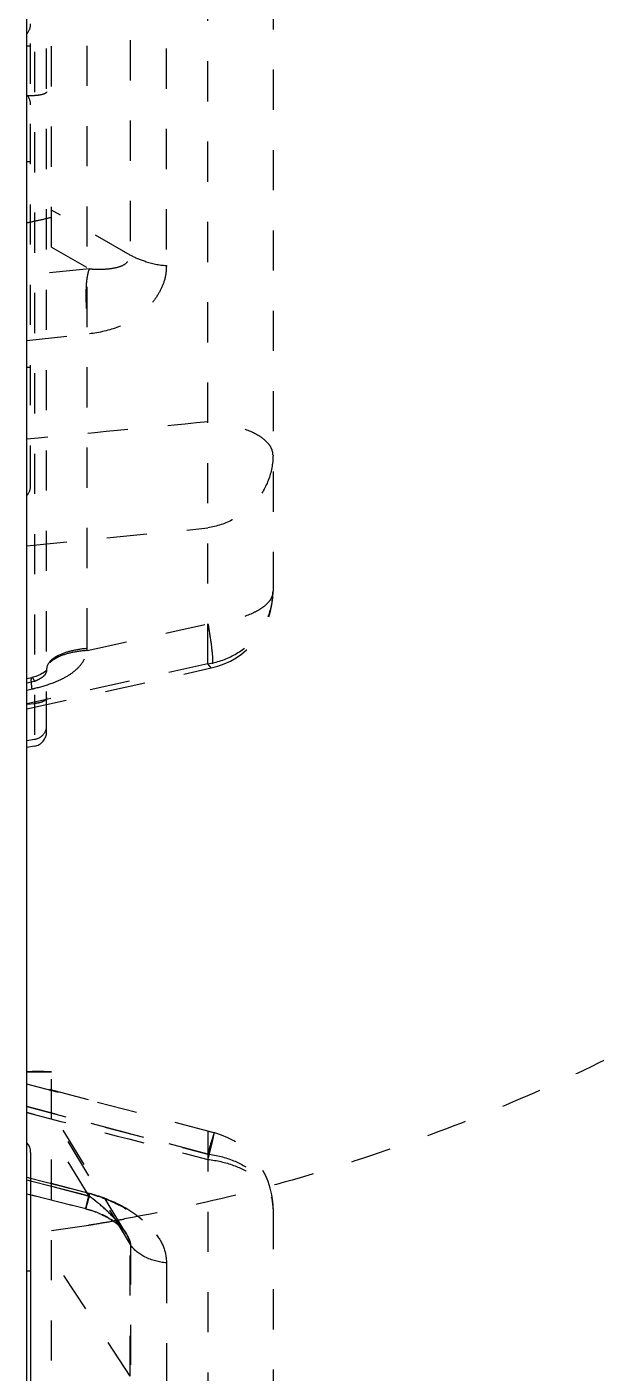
# Model space of a CAD drawing. Header units: millimetres. Extents: x 1540 to 3369, y -3458 to 1222.
# Drawn here: x 2584.7 to 2607.8, y -525.4 to -470.7 of the extents above; entities that cross this region are included whole.
import ezdxf

# ---------------------------------------------------------------- set-up
doc = ezdxf.new("R2010")
doc.units = ezdxf.units.MM
doc.header["$LTSCALE"] = 16.335
doc.linetypes.add('HIDDEN', pattern=[0.2, 0.1, -0.1])
doc.layers.add('21', color=7, linetype='CONTINUOUS')

msp = doc.modelspace()

# ---------------------------------------------------------------- linework, layer by layer
at = {"layer": '21', "color": 7, "linetype": 'Continuous'}
for p, q in [((2584.662, -635.737), (2584.662, -215.737)), ((2584.812, -516.429), (2584.812, -530.985)), ((2584.662, -521.232), (2584.812, -521.232))]:
    msp.add_line(p, q, dxfattribs=at)
at = {"layer": '21', "color": 8, "linetype": 'HIDDEN'}
for p, q in [((2584.812, -489.319), (2584.812, -455.989)), ((2592.018, -496.567), (2592.018, -459.647)), ((2594.662, -462.608), (2594.662, -493.606)), ((2585.662, -479.625), (2585.662, -464.46)), ((2584.966, -468.418), (2584.966, -499.913)), ((2587.115, -495.94), (2587.115, -468.498)), ((2585.462, -499.322), (2585.462, -468.996)), ((2584.662, -471.442), (2584.812, -471.442)), ((2584.662, -476.142), (2584.812, -476.142)), ((2588.862, -479.944), (2585.662, -478.117)), ((2585.662, -479.625), (2587.2, -480.502)), ((2587.2, -480.502), (2584.662, -480.759)), ((2584.662, -483.414), (2587.2, -483.152)), ((2584.812, -484.516), (2584.662, -484.516)), ((2584.662, -491.768), (2592.018, -491.038)), ((2592.018, -496.567), (2584.662, -498.193)), ((2584.662, -498.386), (2592.153, -496.731)), ((2592.153, -496.731), (2592.018, -496.567)), ((2584.662, -497.16), (2584.862, -497.113)), ((2584.966, -497.281), (2584.662, -497.351)), ((2584.862, -497.113), (2584.863, -497.113)), ((2584.662, -497.631), (2584.872, -497.584)), ((2584.662, -498.2), (2584.966, -498.178)), ((2584.662, -499.679), (2584.966, -499.631)), ((2584.966, -499.913), (2584.662, -499.967)), ((2585.662, -528.153), (2585.662, -513.143)), ((2587.16, -514.291), (2584.662, -513.628)), ((2592.272, -515.624), (2584.662, -513.65)), ((2584.662, -514.563), (2592.018, -516.492)), ((2585.023, -514.658), (2584.662, -514.563)), ((2584.961, -514.882), (2584.662, -514.804)), ((2585.639, -514.819), (2585.023, -514.658)), ((2585.871, -514.88), (2585.639, -514.819)), ((2588.682, -519.708), (2585.662, -514.732)), ((2588.875, -520.164), (2585.662, -514.872)), ((2592.018, -516.492), (2585.871, -514.88)), ((2587.191, -518.197), (2585.662, -515.677)), ((2592.018, -515.569), (2592.018, -551.724)), ((2592.272, -515.625), (2592.272, -515.625)), ((2587.191, -518.088), (2584.662, -517.427)), ((2584.662, -517.427), (2584.812, -517.466)), ((2587.202, -518.2), (2584.662, -517.541)), ((2584.662, -517.541), (2584.802, -517.577)), ((2584.802, -517.577), (2585.662, -517.801)), ((2584.812, -517.466), (2587.202, -518.091)), ((2584.662, -518.114), (2584.949, -518.181)), ((2584.662, -518.114), (2585.036, -518.204)), ((2584.949, -518.181), (2586.49, -518.57)), ((2585.662, -517.801), (2587.191, -518.197)), ((2586.408, -518.542), (2587.057, -518.709)), ((2594.662, -518.72), (2594.662, -549.317)), ((2587.471, -518.842), (2587.563, -518.879)), ((2587.548, -518.883), (2587.652, -518.916)), ((2588.269, -519.192), (2588.131, -519.216)), ((2588.686, -519.715), (2588.699, -519.735)), ((2588.692, -519.711), (2588.724, -519.764)), ((2588.859, -525.514), (2585.662, -520.67)), ((2590.329, -520.916), (2590.331, -531.431))]:
    msp.add_line(p, q, dxfattribs=at)
for points in [[(2585.462, -496.78), (2585.457, -496.815), (2585.442, -496.841), (2585.374, -496.905), (2585.219, -496.999), (2585.018, -497.078), (2584.864, -497.119)], [(2587.044, -518.713), (2587.086, -518.725), (2587.187, -518.754), (2587.283, -518.785)], [(2587.056, -518.709), (2587.071, -518.713), (2587.174, -518.743), (2587.275, -518.774)], [(2587.275, -518.774), (2587.374, -518.807), (2587.471, -518.842)], [(2587.283, -518.785), (2587.375, -518.817), (2587.463, -518.849)], [(2587.627, -518.916), (2587.736, -518.954), (2587.815, -518.992), (2587.889, -519.03), (2587.959, -519.068)], [(2587.702, -518.949), (2587.772, -518.983), (2587.839, -519.016), (2587.904, -519.05)], [(2587.967, -519.085), (2588.027, -519.12), (2588.085, -519.155), (2588.14, -519.19), (2588.192, -519.226), (2588.242, -519.261), (2588.288, -519.296), (2588.332, -519.33), (2588.372, -519.364), (2588.41, -519.398), (2588.447, -519.432), (2588.482, -519.468), (2588.517, -519.504), (2588.551, -519.541), (2588.583, -519.579), (2588.614, -519.618)], [(2588.086, -519.144), (2588.143, -519.182), (2588.198, -519.219), (2588.249, -519.256), (2588.298, -519.294), (2588.344, -519.331), (2588.387, -519.368), (2588.428, -519.406), (2588.468, -519.444), (2588.506, -519.483), (2588.543, -519.523), (2588.579, -519.564), (2588.613, -519.605)], [(2588.613, -519.605), (2588.645, -519.646), (2588.673, -519.683), (2588.694, -519.714), (2588.711, -519.741), (2588.727, -519.767)], [(2588.614, -519.618), (2588.644, -519.656), (2588.668, -519.688), (2588.683, -519.711)]]:
    msp.add_lwpolyline(points, dxfattribs=at)
for centre, radius, start, end in [((6209.602, -475.002), 3620.744, 179.888371, 180.078203), ((6137.642, -475.351), 3547.319, 179.885886, 180.081116), ((2584.212, -470.545), 0.6, 318.5904, 0), ((2584.212, -473.839), 0.6, 0, 39.5983), ((2584.212, -489.319), 0.6, 318.5904, 0), ((2591.462, -493.606), 3.2, 282.4716, 0), ((2585.021, -495.94), 2.094, 357.6337, 359.9981), ((2582.718, -488.37), 9.462, 283.1583, 283.8969), ((2584.862, -499.322), 0.6, 280, 0), ((2591.462, -518.72), 3.2, 0, 80), ((2321.84, -439.04), 281.06, 344.00404, 344.12564), ((2583.129, -523.738), 6.871, 52.0191, 53.7519), ((2585.125, -525.483), 7.678, 69.5507, 74.3036), ((2582.612, -524.402), 7.712, 49.9271, 52.0262), ((2582.607, -524.431), 7.742, 46.2404, 49.9668), ((2575.57, -446.888), 73.411, 279.28479, 279.85245), ((2575.677, -447.509), 72.781, 279.963, 280.24564), ((2586.689, -522.238), 4.061, 48.9578, 51.0486), ((2575.348, -445.501), 74.816, 277.92329, 279.10128), ((2575.494, -446.427), 73.879, 279.10345, 279.28519), ((2586.908, -520.805), 2.086, 29.8495, 31.7581), ((2587.244, -520.622), 1.712, 27.5257, 30.1151), ((4439.397, -525.71), 1850.53, 179.828285, 180.151332), ((4816.946, -526.565), 2226.613, 179.854688, 180.125196)]:
    msp.add_arc(centre, radius, start, end, dxfattribs=at)
at = {"layer": '21', "color": 7, "linetype": 'Continuous'}
msp.add_arc((2584.212, -516.429), 0.6, 0, 41.4096, dxfattribs=at)
at = {"layer": '21', "color": 8, "linetype": 'HIDDEN'}
for points, knots in [([(2585.462, -473.306), (2585.462, -473.328), (2585.414, -473.379), (2585.247, -473.439), (2585.086, -473.46), (2584.966, -473.466)], [0, 0, 0, 0, 0.122568, 0.335119, 1, 1, 1, 1]), ([(2584.662, -478.635), (2584.829, -478.597), (2585.163, -478.527), (2585.495, -478.447), (2585.661, -478.408)], [0, 0, 0, 0, 0.500811, 1, 1, 1, 1]), ([(2587.2, -480.502), (2587.286, -480.513), (2587.458, -480.527), (2587.759, -480.527), (2588.091, -480.494), (2588.435, -480.43), (2588.752, -480.275), (2588.845, -480.055), (2588.862, -479.944)], [0, 0, 0, 0, 0.13555, 0.271491, 0.471018, 0.657475, 0.822958, 1, 1, 1, 1]), ([(2590.327, -480.373), (2590.329, -480.56), (2590.287, -480.927), (2590.075, -481.433), (2589.771, -481.885), (2589.25, -482.429), (2588.385, -482.927), (2587.604, -483.099), (2587.2, -483.152)], [0, 0, 0, 0, 0.12273, 0.239161, 0.357757, 0.479418, 0.732115, 1, 1, 1, 1]), ([(2588.862, -479.944), (2589.05, -480.051), (2589.528, -480.244), (2590.033, -480.354), (2590.327, -480.373)], [0, 0, 0, 0, 0.424462, 1, 1, 1, 1]), ([(2587.2, -480.502), (2587.171, -480.561), (2587.128, -480.707), (2587.068, -481.077), (2587.048, -481.647), (2587.081, -482.387), (2587.15, -482.899), (2587.2, -483.152)], [0, 0, 0, 0, 0.072753, 0.169727, 0.420675, 0.711317, 1, 1, 1, 1]), ([(2594.662, -488.077), (2594.662, -487.996), (2594.624, -487.823), (2594.469, -487.587), (2594.225, -487.372), (2593.765, -487.099), (2593.018, -486.851), (2592.369, -486.755), (2592.018, -486.728)], [0, 0, 0, 0, 0.076428, 0.162301, 0.263258, 0.381443, 0.666699, 1, 1, 1, 1]), ([(2594.662, -488.077), (2594.662, -488.426), (2594.529, -489.135), (2593.956, -490.058), (2593.087, -490.739), (2592.381, -490.978), (2592.018, -491.038)], [0, 0, 0, 0, 0.243591, 0.49069, 0.743068, 1, 1, 1, 1]), ([(2592.018, -496.567), (2592.381, -496.507), (2593.087, -496.268), (2593.956, -495.587), (2594.529, -494.664), (2594.662, -493.955), (2594.662, -493.606)], [0, 0, 0, 0, 0.256932, 0.50931, 0.756409, 1, 1, 1, 1]), ([(2594.662, -493.606), (2594.662, -493.685), (2594.624, -493.855), (2594.468, -494.086), (2594.225, -494.297), (2593.764, -494.565), (2593.018, -494.805), (2592.371, -494.91), (2592.019, -494.936)], [0, 0, 0, 0, 0.075324, 0.160395, 0.260965, 0.379019, 0.664943, 1, 1, 1, 1]), ([(2592.019, -494.936), (2592.061, -495.176), (2592.13, -495.605), (2592.19, -496.108), (2592.21, -496.419), (2592.206, -496.576), (2592.196, -496.672), (2592.169, -496.725), (2592.153, -496.728)], [0, 0, 0, 0, 0.402824, 0.717001, 0.833142, 0.918349, 0.972521, 1, 1, 1, 1]), ([(2587.113, -496.026), (2586.898, -496.034), (2586.5, -496.084), (2586.042, -496.225), (2585.753, -496.381), (2585.562, -496.525), (2585.463, -496.683), (2585.462, -496.782)], [0, 0, 0, 0, 0.335489, 0.622645, 0.742612, 0.844743, 1, 1, 1, 1]), ([(2585.944, -496.223), (2585.873, -496.258), (2585.744, -496.332), (2585.547, -496.498), (2585.462, -496.675), (2585.462, -496.784)], [0, 0, 0, 0, 0.309592, 0.574095, 1, 1, 1, 1]), ([(2585.728, -497.33), (2585.895, -497.267), (2586.213, -497.127), (2586.637, -496.848), (2586.967, -496.484), (2587.085, -496.181), (2587.113, -496.026)], [0, 0, 0, 0, 0.269346, 0.52311, 0.761625, 1, 1, 1, 1]), ([(2587.115, -495.94), (2586.899, -495.956), (2586.498, -496.014), (2586.111, -496.14), (2585.944, -496.223)], [0, 0, 0, 0, 0.538082, 1, 1, 1, 1]), ([(2585.462, -496.784), (2585.462, -496.846), (2585.433, -496.967), (2585.309, -497.104), (2585.148, -497.2), (2585.029, -497.253), (2584.966, -497.281)], [0, 0, 0, 0, 0.248552, 0.474629, 0.726269, 1, 1, 1, 1]), ([(2584.872, -497.583), (2584.867, -497.546), (2584.852, -497.427), (2584.839, -497.307), (2584.84, -497.225)], [0, 0, 0, 0, 0.315267, 1, 1, 1, 1]), ([(2584.841, -497.191), (2584.842, -497.174), (2584.843, -497.15), (2584.855, -497.122), (2584.863, -497.119)], [0, 0, 0, 0, 0.666338, 1, 1, 1, 1]), ([(2584.864, -497.119), (2584.871, -497.118), (2584.89, -497.13), (2584.924, -497.183), (2584.949, -497.238), (2584.966, -497.281)], [0, 0, 0, 0, 0.100856, 0.29117, 1, 1, 1, 1]), ([(2585.462, -497.935), (2585.462, -498.006), (2585.332, -498.102), (2585.156, -498.154), (2585.032, -498.173), (2584.966, -498.178)], [0, 0, 0, 0, 0.365981, 0.658203, 1, 1, 1, 1]), ([(2584.966, -499.631), (2585.098, -499.61), (2585.352, -499.487), (2585.462, -499.222), (2585.462, -499.097)], [0, 0, 0, 0, 0.516105, 1, 1, 1, 1]), ([(2608.443, -512.519), (2606.935, -513.276), (2603.806, -514.694), (2598.928, -516.523), (2593.849, -518.05), (2590.374, -518.813), (2588.623, -519.129)], [0, 0, 0, 0, 0.241473, 0.491291, 0.745272, 1, 1, 1, 1]), ([(2628.162, -512.783), (2628.067, -514.193), (2627.803, -516.301), (2627.32, -519.085), (2626.762, -521.855), (2625.861, -525.291), (2624.389, -529.304), (2622.515, -533.154), (2620.251, -536.775), (2617.657, -540.157), (2614.759, -543.285), (2611.582, -546.135), (2608.175, -548.712), (2604.577, -551.044), (2599.565, -553.848), (2593, -556.731), (2587.447, -558.169), (2584.662, -558.664)], [0, 0, 0, 0, 0.062109, 0.093159, 0.124132, 0.186217, 0.249037, 0.311596, 0.373975, 0.436327, 0.498607, 0.561046, 0.623561, 0.686106, 0.749278, 0.875729, 1, 1, 1, 1]), ([(2585.662, -513.143), (2585.495, -513.144), (2585.162, -513.136), (2584.829, -513.143), (2584.662, -513.142)], [0, 0, 0, 0, 0.500608, 1, 1, 1, 1]), ([(2585.661, -513.156), (2585.495, -513.157), (2585.162, -513.167), (2584.829, -513.157), (2584.662, -513.155)], [0, 0, 0, 0, 0.49856, 1, 1, 1, 1]), ([(2592.018, -516.709), (2592.058, -516.558), (2592.112, -516.346), (2592.176, -516.081), (2592.213, -515.925), (2592.24, -515.802), (2592.258, -515.719), (2592.266, -515.671), (2592.271, -515.646), (2592.271, -515.634), (2592.274, -515.625), (2592.272, -515.624)], [0, 0, 0, 0, 0.419454, 0.590682, 0.734021, 0.847909, 0.931017, 0.960626, 0.982062, 0.995184, 1, 1, 1, 1]), ([(2592.272, -515.624), (2592.27, -515.624), (2592.268, -515.633), (2592.262, -515.644), (2592.255, -515.669), (2592.239, -515.717), (2592.215, -515.803), (2592.194, -515.876), (2592.182, -515.919)], [0, 0, 0, 0, 0.017048, 0.065112, 0.144459, 0.254838, 0.567445, 1, 1, 1, 1]), ([(2592.018, -516.492), (2592.375, -516.537), (2593.052, -516.705), (2593.918, -517.2), (2594.513, -517.889), (2594.662, -518.455), (2594.662, -518.72)], [0, 0, 0, 0, 0.287983, 0.552353, 0.786992, 1, 1, 1, 1]), ([(2592.018, -516.709), (2592.373, -516.749), (2593.043, -516.898), (2593.905, -517.339), (2594.505, -517.956), (2594.662, -518.479), (2594.662, -518.72)], [0, 0, 0, 0, 0.298566, 0.567506, 0.798179, 1, 1, 1, 1]), ([(2587.191, -518.088), (2587.169, -518.179), (2587.137, -518.305), (2587.1, -518.461), (2587.078, -518.55), (2587.064, -518.617), (2587.049, -518.669), (2587.05, -518.693), (2587.041, -518.712), (2587.044, -518.713)], [0, 0, 0, 0, 0.436204, 0.60823, 0.749201, 0.858761, 0.936971, 0.983964, 1, 1, 1, 1]), ([(2587.044, -518.713), (2587.047, -518.714), (2587.049, -518.696), (2587.059, -518.679), (2587.069, -518.635), (2587.086, -518.58), (2587.107, -518.507), (2587.143, -518.378), (2587.171, -518.273), (2587.191, -518.197)], [0, 0, 0, 0, 0.015781, 0.062712, 0.141281, 0.250971, 0.39143, 0.562879, 1, 1, 1, 1]), ([(2587.056, -518.709), (2587.059, -518.71), (2587.061, -518.693), (2587.071, -518.676), (2587.082, -518.632), (2587.098, -518.578), (2587.118, -518.506), (2587.154, -518.378), (2587.182, -518.275), (2587.202, -518.2)], [0, 0, 0, 0, 0.015801, 0.062738, 0.141305, 0.250985, 0.391429, 0.562864, 1, 1, 1, 1]), ([(2587.202, -518.091), (2587.191, -518.135), (2587.155, -518.278), (2587.12, -518.421), (2587.096, -518.522)], [0, 0, 0, 0, 0.303844, 1, 1, 1, 1]), ([(2587.191, -518.088), (2587.397, -518.147), (2587.801, -518.281), (2588.469, -518.577), (2589.156, -518.987), (2589.788, -519.544), (2590.229, -520.187), (2590.335, -520.681), (2590.329, -520.916)], [0, 0, 0, 0, 0.142652, 0.283859, 0.487343, 0.674568, 0.843076, 1, 1, 1, 1]), ([(2587.202, -518.2), (2587.234, -518.223), (2587.364, -518.321), (2587.492, -518.423), (2587.587, -518.503)], [0, 0, 0, 0, 0.240973, 1, 1, 1, 1]), ([(2587.096, -518.522), (2587.09, -518.549), (2587.08, -518.594), (2587.063, -518.657), (2587.063, -518.685), (2587.053, -518.708), (2587.056, -518.709)], [0, 0, 0, 0, 0.437021, 0.748928, 0.936263, 1, 1, 1, 1]), ([(2588.278, -519.174), (2588.226, -519.115), (2588.005, -518.879), (2587.765, -518.659), (2587.577, -518.5)], [0, 0, 0, 0, 0.240472, 1, 1, 1, 1]), ([(2589.242, -519.08), (2589.178, -519.028), (2588.905, -518.821), (2588.607, -518.647), (2588.375, -518.533)], [0, 0, 0, 0, 0.242969, 1, 1, 1, 1]), ([(2587.961, -518.839), (2587.99, -518.867), (2588.102, -518.976), (2588.211, -519.089), (2588.288, -519.176)], [0, 0, 0, 0, 0.256582, 1, 1, 1, 1]), ([(2588.615, -519.604), (2588.539, -519.491), (2588.429, -519.346), (2588.309, -519.208), (2588.278, -519.174)], [0, 0, 0, 0, 0.745746, 1, 1, 1, 1]), ([(2588.288, -519.176), (2588.312, -519.202), (2588.404, -519.308), (2588.491, -519.417), (2588.552, -519.501)], [0, 0, 0, 0, 0.254415, 1, 1, 1, 1]), ([(2588.859, -525.514), (2588.859, -525.077), (2588.858, -523.293), (2588.858, -521.509), (2588.864, -520.162)], [0, 0, 0, 0, 0.244939, 1, 1, 1, 1]), ([(2590.329, -520.916), (2590.031, -520.881), (2589.476, -520.752), (2589.001, -520.387), (2588.864, -520.162)], [0, 0, 0, 0, 0.53304, 1, 1, 1, 1])]:
    msp.add_open_spline(points, degree=3, knots=knots, dxfattribs=at)
for points in [[(2584.67, -473.461), (2584.719, -473.459), (2584.769, -473.461), (2584.819, -473.464)], [(2584.819, -473.464), (2584.868, -473.466), (2584.917, -473.468), (2584.966, -473.466)], [(2592.018, -486.728), (2589.566, -486.963), (2587.114, -487.197), (2584.662, -487.43)], [(2587.113, -496.026), (2588.748, -495.661), (2590.382, -495.291), (2592.019, -494.936)], [(2584.84, -497.225), (2584.84, -497.213), (2584.84, -497.202), (2584.841, -497.191)], [(2584.99, -497.555), (2585.24, -497.493), (2585.487, -497.421), (2585.728, -497.33)], [(2584.662, -514.804), (2587.114, -515.44), (2589.566, -516.075), (2592.018, -516.709)], [(2588.375, -518.533), (2588.19, -518.442), (2588, -518.361), (2587.807, -518.289)], [(2588.552, -519.501), (2588.601, -519.569), (2588.649, -519.639), (2588.693, -519.71)], [(2588.682, -519.707), (2588.661, -519.672), (2588.638, -519.638), (2588.615, -519.604)], [(2588.864, -520.162), (2588.846, -520.023), (2588.788, -519.889), (2588.718, -519.767)], [(2588.762, -519.831), (2588.816, -519.935), (2588.859, -520.048), (2588.875, -520.164)]]:
    msp.add_open_spline(points, degree=3, dxfattribs=at)

doc.saveas('drawing.dxf')
